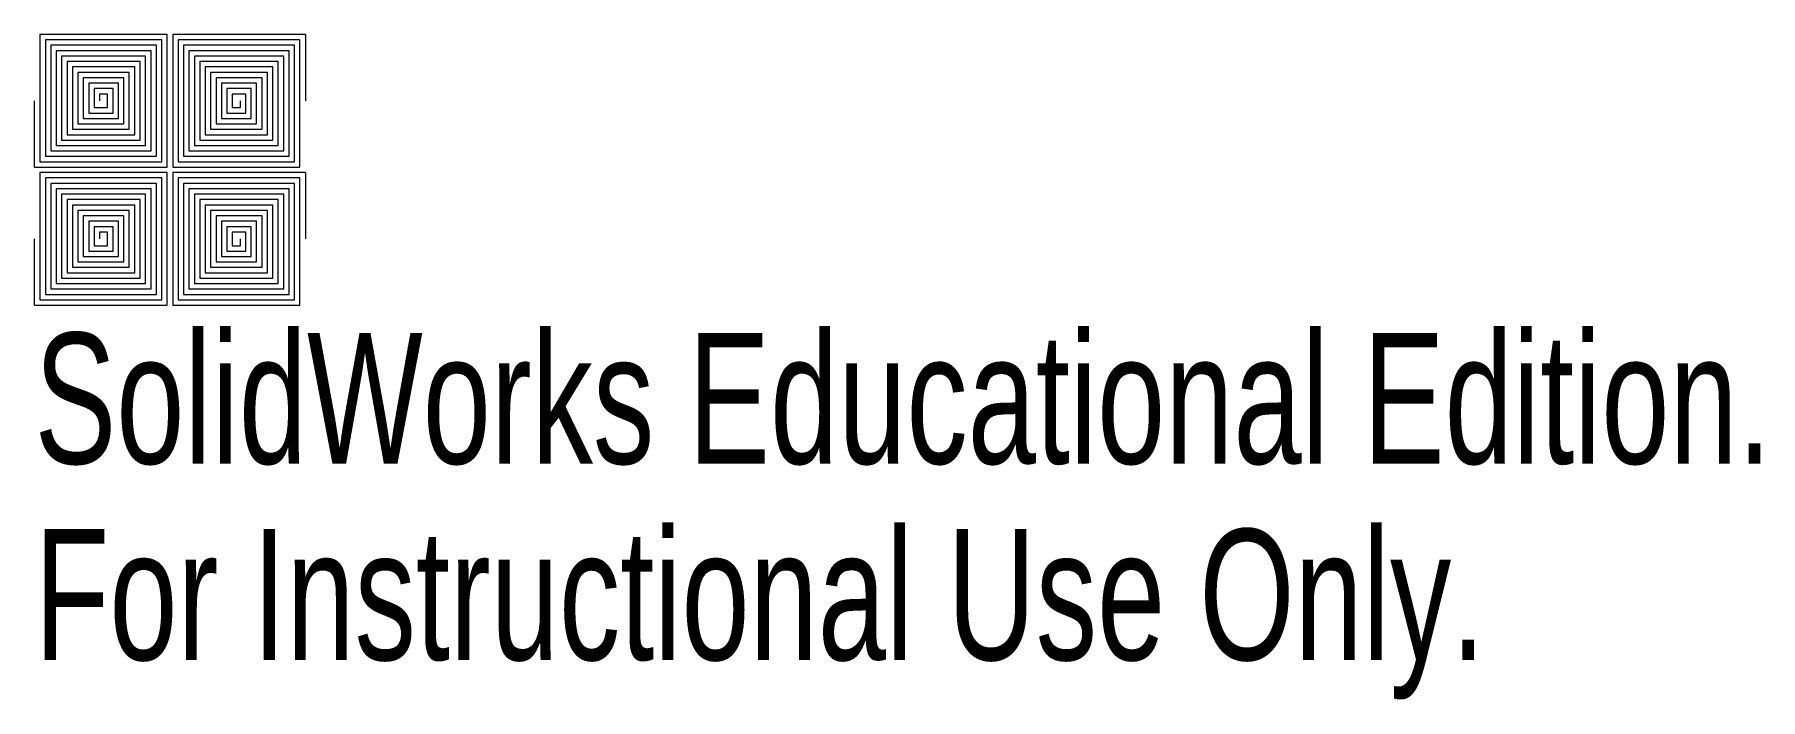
# Model space of a CAD drawing. Header units: millimetres. Extents: x -0.4 to 63.3, y -15 to 9.6.
import ezdxf

# ---------------------------------------------------------------- set-up
doc = ezdxf.new("R2010")
doc.units = ezdxf.units.MM
doc.styles.add('SLDTEXTSTYLE0', font='TXT', dxfattribs={"width": 0.7})

msp = doc.modelspace()

# ---------------------------------------------------------------- linework, layer by layer
at = {"color": 7, "linetype": 'Continuous', "lineweight": 15}
for p, q in [((4.523, 9.576), (-0.177, 9.576)), ((4.523, 4.676), (4.523, 9.576)), ((4.723, 9.576), (4.723, 4.676)), ((9.623, 9.576), (4.723, 9.576)), ((0.023, 9.376), (0.023, 5.076)), ((4.323, 9.376), (0.023, 9.376)), ((0.223, 9.176), (0.223, 5.276)), ((4.123, 9.176), (0.223, 9.176)), ((3.923, 8.976), (0.423, 8.976)), ((3.923, 5.276), (3.923, 8.976)), ((4.123, 5.076), (4.123, 9.176)), ((9.423, 9.376), (4.923, 9.376)), ((5.123, 9.176), (5.123, 5.076)), ((9.223, 9.176), (5.123, 9.176)), ((5.323, 8.976), (5.323, 5.276)), ((9.023, 8.976), (5.323, 8.976)), ((9.023, 5.076), (9.023, 8.976)), ((9.223, 4.876), (9.223, 9.176)), ((0.623, 8.776), (0.623, 5.676)), ((3.723, 8.776), (0.623, 8.776)), ((0.823, 8.576), (0.823, 5.876)), ((3.523, 8.576), (0.823, 8.576)), ((3.323, 8.376), (1.023, 8.376)), ((3.323, 5.876), (3.323, 8.376)), ((3.723, 5.476), (3.723, 8.776)), ((5.523, 8.776), (5.523, 5.476)), ((8.823, 8.776), (5.523, 8.776)), ((8.623, 8.576), (5.723, 8.576)), ((5.923, 8.376), (5.923, 5.876)), ((8.423, 8.376), (5.923, 8.376)), ((8.423, 5.676), (8.423, 8.376)), ((8.623, 5.476), (8.623, 8.576)), ((3.123, 8.176), (1.223, 8.176)), ((1.423, 7.976), (1.423, 6.476)), ((2.923, 7.976), (1.423, 7.976)), ((2.723, 7.776), (1.623, 7.776)), ((1.623, 7.776), (1.623, 6.676)), ((2.723, 6.476), (2.723, 7.776)), ((3.123, 6.076), (3.123, 8.176)), ((6.123, 8.176), (6.123, 6.076)), ((8.223, 8.176), (6.123, 8.176)), ((8.023, 7.976), (6.323, 7.976)), ((6.523, 7.776), (6.523, 6.476)), ((7.823, 7.776), (6.523, 7.776)), ((7.823, 6.276), (7.823, 7.776)), ((2.523, 7.576), (1.823, 7.576)), ((2.023, 7.376), (2.023, 7.126)), ((2.323, 7.376), (2.023, 7.376)), ((2.523, 6.676), (2.523, 7.576)), ((6.723, 7.576), (6.723, 6.676)), ((7.623, 7.576), (6.723, 7.576)), ((7.423, 7.376), (6.923, 7.376)), ((7.223, 6.876), (7.223, 7.126)), ((7.623, 6.476), (7.623, 7.576)), ((1.423, 6.476), (2.723, 6.476)), ((1.623, 6.676), (2.523, 6.676)), ((1.823, 6.876), (2.323, 6.876)), ((6.523, 6.476), (7.623, 6.476)), ((6.723, 6.676), (7.423, 6.676)), ((6.923, 6.876), (7.223, 6.876)), ((0.823, 5.876), (3.323, 5.876)), ((1.023, 6.076), (3.123, 6.076)), ((1.223, 6.276), (2.923, 6.276)), ((5.923, 5.876), (8.223, 5.876)), ((6.123, 6.076), (8.023, 6.076)), ((6.323, 6.276), (7.823, 6.276)), ((0.223, 5.276), (3.923, 5.276)), ((0.423, 5.476), (3.723, 5.476)), ((0.623, 5.676), (3.523, 5.676)), ((5.323, 5.276), (8.823, 5.276)), ((5.523, 5.476), (8.623, 5.476)), ((5.723, 5.676), (8.423, 5.676)), ((-0.377, 4.676), (4.523, 4.676)), ((-0.177, 4.876), (4.323, 4.876)), ((4.523, 4.476), (-0.177, 4.476)), ((0.023, 5.076), (4.123, 5.076)), ((4.523, -0.424), (4.523, 4.476)), ((4.723, 4.676), (9.423, 4.676)), ((4.723, 4.476), (4.723, -0.424)), ((9.623, 4.476), (4.723, 4.476)), ((4.923, 4.876), (9.223, 4.876)), ((5.123, 5.076), (9.023, 5.076)), ((4.323, 4.276), (0.023, 4.276)), ((0.023, 4.276), (0.023, -0.024)), ((4.123, 4.076), (0.223, 4.076)), ((0.223, 4.076), (0.223, 0.176)), ((3.923, 3.876), (0.423, 3.876)), ((3.923, 0.176), (3.923, 3.876)), ((4.123, -0.024), (4.123, 4.076)), ((9.423, 4.276), (4.923, 4.276)), ((5.123, 4.076), (5.123, -0.024)), ((9.223, 4.076), (5.123, 4.076)), ((5.323, 3.876), (5.323, 0.176)), ((9.023, 3.876), (5.323, 3.876)), ((9.023, -0.024), (9.023, 3.876)), ((9.223, -0.224), (9.223, 4.076)), ((3.723, 3.676), (0.623, 3.676)), ((0.623, 3.676), (0.623, 0.576)), ((0.823, 3.476), (0.823, 0.776)), ((3.523, 3.476), (0.823, 3.476)), ((3.323, 3.276), (1.023, 3.276)), ((3.323, 0.776), (3.323, 3.276)), ((3.723, 0.376), (3.723, 3.676)), ((5.523, 3.676), (5.523, 0.376)), ((8.823, 3.676), (5.523, 3.676)), ((8.623, 3.476), (5.723, 3.476)), ((5.923, 3.276), (5.923, 0.776)), ((8.423, 3.276), (5.923, 3.276)), ((8.423, 0.576), (8.423, 3.276)), ((8.623, 0.376), (8.623, 3.476)), ((3.123, 3.076), (1.223, 3.076)), ((1.423, 2.876), (1.423, 1.376)), ((2.923, 2.876), (1.423, 2.876)), ((2.723, 2.676), (1.623, 2.676)), ((1.623, 2.676), (1.623, 1.576)), ((2.723, 1.376), (2.723, 2.676)), ((3.123, 0.976), (3.123, 3.076)), ((6.123, 3.076), (6.123, 0.976)), ((8.223, 3.076), (6.123, 3.076)), ((8.023, 2.876), (6.323, 2.876)), ((6.523, 2.676), (6.523, 1.376)), ((7.823, 2.676), (6.523, 2.676)), ((7.823, 1.176), (7.823, 2.676)), ((2.523, 2.476), (1.823, 2.476)), ((2.023, 2.276), (2.023, 2.026)), ((2.323, 2.276), (2.023, 2.276)), ((2.523, 1.576), (2.523, 2.476)), ((6.723, 2.476), (6.723, 1.576)), ((7.623, 2.476), (6.723, 2.476)), ((7.423, 2.276), (6.923, 2.276)), ((7.223, 1.776), (7.223, 2.026)), ((7.623, 1.376), (7.623, 2.476)), ((1.423, 1.376), (2.723, 1.376)), ((1.623, 1.576), (2.523, 1.576)), ((1.823, 1.776), (2.323, 1.776)), ((6.523, 1.376), (7.623, 1.376)), ((6.723, 1.576), (7.423, 1.576)), ((6.923, 1.776), (7.223, 1.776)), ((0.823, 0.776), (3.323, 0.776)), ((1.023, 0.976), (3.123, 0.976)), ((1.223, 1.176), (2.923, 1.176)), ((5.923, 0.776), (8.223, 0.776)), ((6.123, 0.976), (8.023, 0.976)), ((6.323, 1.176), (7.823, 1.176)), ((0.223, 0.176), (3.923, 0.176)), ((0.423, 0.376), (3.723, 0.376)), ((0.623, 0.576), (3.523, 0.576)), ((5.323, 0.176), (8.823, 0.176)), ((5.523, 0.376), (8.623, 0.376)), ((5.723, 0.576), (8.423, 0.576)), ((-0.377, -0.424), (4.523, -0.424)), ((-0.177, -0.224), (4.323, -0.224)), ((0.023, -0.024), (4.123, -0.024)), ((4.723, -0.424), (9.423, -0.424)), ((4.923, -0.224), (9.223, -0.224)), ((5.123, -0.024), (9.023, -0.024))]:
    msp.add_line(p, q, dxfattribs=at)
at = {"color": 144, "linetype": 'Continuous', "lineweight": 0}
for p, q in [((-0.177, 9.576), (-0.177, 4.876)), ((9.623, 9.576), (9.623, 7.126)), ((0.423, 8.976), (0.423, 5.476)), ((4.323, 4.876), (4.323, 9.376)), ((4.923, 9.376), (4.923, 4.876)), ((9.423, 4.676), (9.423, 9.376)), ((1.023, 8.376), (1.023, 6.076)), ((3.523, 5.676), (3.523, 8.576)), ((5.723, 8.576), (5.723, 5.676)), ((8.823, 5.276), (8.823, 8.776)), ((1.223, 8.176), (1.223, 6.276)), ((2.923, 6.276), (2.923, 7.976)), ((6.323, 7.976), (6.323, 6.276)), ((8.023, 6.076), (8.023, 7.976)), ((8.223, 5.876), (8.223, 8.176)), ((-0.377, 4.676), (-0.377, 7.126)), ((1.823, 7.576), (1.823, 6.876)), ((2.323, 6.876), (2.323, 7.376)), ((6.923, 7.376), (6.923, 6.876)), ((7.423, 6.676), (7.423, 7.376)), ((-0.177, 4.476), (-0.177, -0.224)), ((9.623, 4.476), (9.623, 2.026)), ((0.423, 3.876), (0.423, 0.376)), ((4.323, -0.224), (4.323, 4.276)), ((4.923, 4.276), (4.923, -0.224)), ((9.423, -0.424), (9.423, 4.276)), ((1.023, 3.276), (1.023, 0.976)), ((3.523, 0.576), (3.523, 3.476)), ((5.723, 3.476), (5.723, 0.576)), ((8.823, 0.176), (8.823, 3.676)), ((1.223, 3.076), (1.223, 1.176)), ((2.923, 1.176), (2.923, 2.876)), ((6.323, 2.876), (6.323, 1.176)), ((8.023, 0.976), (8.023, 2.876)), ((8.223, 0.776), (8.223, 3.076)), ((-0.377, -0.424), (-0.377, 2.026)), ((1.823, 2.476), (1.823, 1.776)), ((2.323, 1.776), (2.323, 2.276)), ((6.923, 2.276), (6.923, 1.776)), ((7.423, 1.576), (7.423, 2.276))]:
    msp.add_line(p, q, dxfattribs=at)

# ---------------------------------------------------------------- texts
at = {"color": 7, "linetype": 'Continuous', "char_height": 4.83362, "attachment_point": 1, "style": 'SLDTEXTSTYLE0'}
for s, insert in [('SolidWorks Educational Edition.', (-0.377, -1.444)), ('For Instructional Use Only.', (-0.377, -8.694))]:
    msp.add_mtext(s, dxfattribs=dict(at, insert=insert))

doc.saveas('drawing.dxf')
